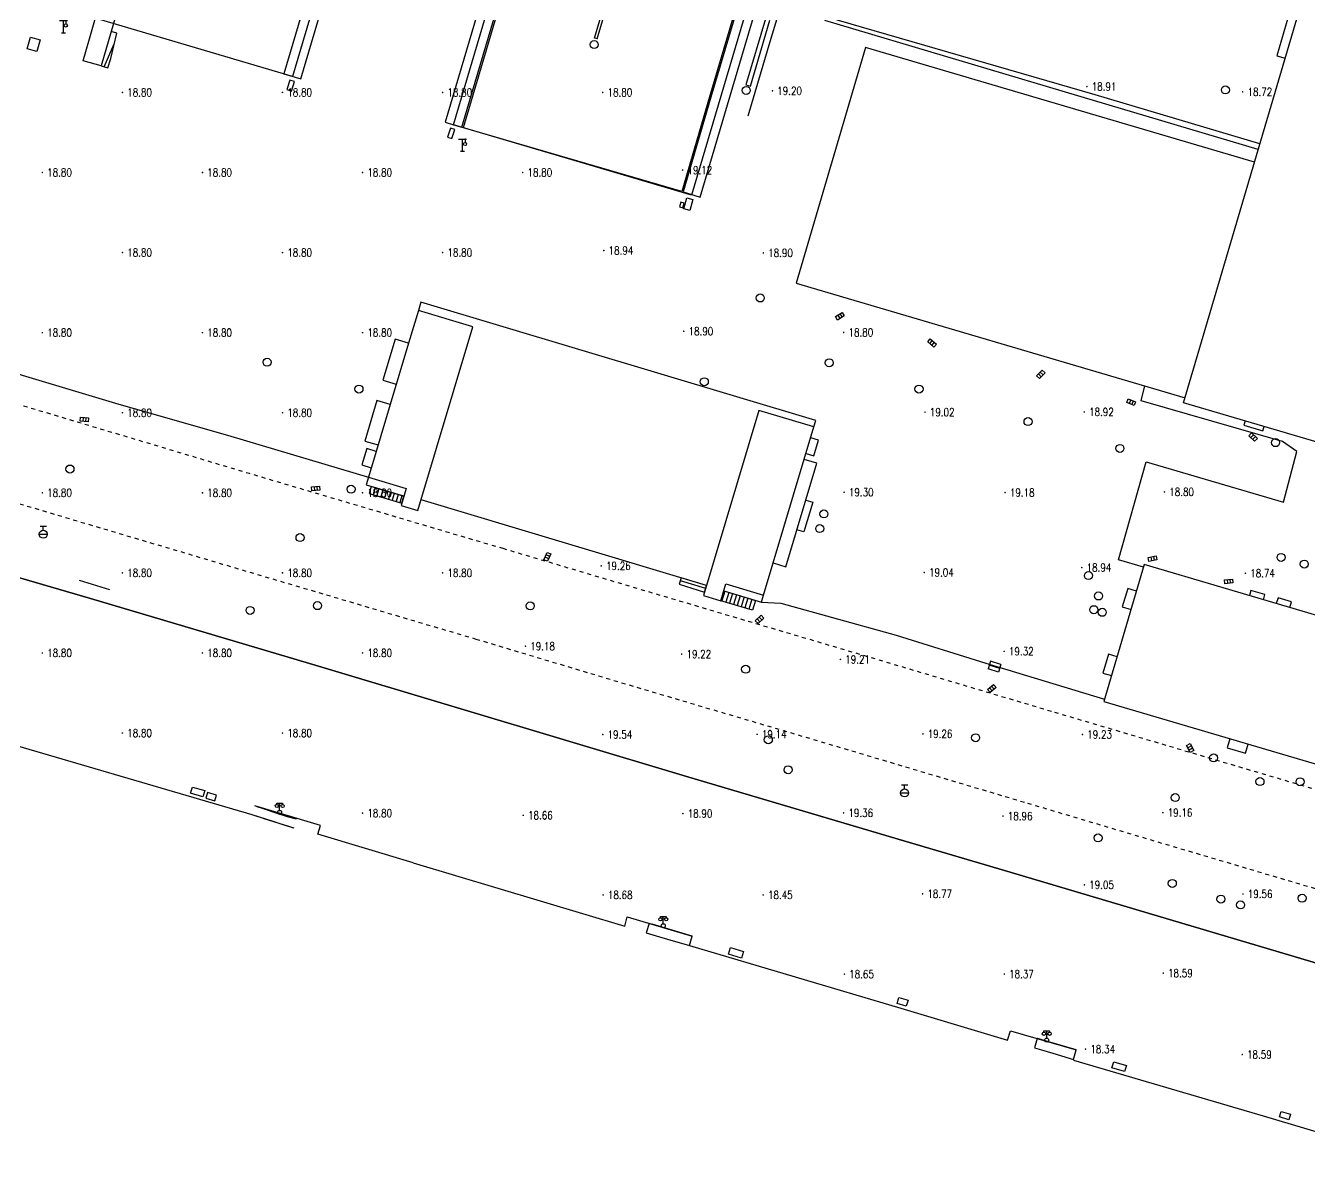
# Model space of a CAD drawing. Extents: x 404846 to 408477, y 3390929 to 3392894.
# Drawn here: x 407509.3 to 407669.6, y 3391170.6 to 3391312.7 of the extents above; entities that cross this region are included whole.
import ezdxf
from ezdxf.enums import TextEntityAlignment as Align

# ---------------------------------------------------------------- set-up
doc = ezdxf.new("R2010")
doc.units = 0
doc.header["$LTSCALE"] = 0.5
doc.header["$PDSIZE"] = 0.2
doc.linetypes.add('X6', pattern=[2, 1, -1])
doc.layers.get('0').update_dxf_attribs({"linetype": 'CONTINUOUS'})
for name, color, linetype in [('3221', 6, 'CONTINUOUS'), ('DLDW', 11, 'CONTINUOUS'), ('DLSS', 4, 'CONTINUOUS'), ('DMTZ', 3, 'CONTINUOUS'), ('FZTZ', 7, 'CONTINUOUS'), ('GCD', 1, 'CONTINUOUS'), ('GXYZ', 2, 'CONTINUOUS'), ('JMD', 6, 'CONTINUOUS'), ('SXSS', 5, 'CONTINUOUS'), ('ZBTZ', 3, 'CONTINUOUS')]:
    doc.layers.add(name, color=color, linetype=linetype)
doc.layers.add('ASSIST', color=7, linetype='CONTINUOUS', plot=False)
doc.styles.add('HZ', font='rs.shx', dxfattribs={"width": 0.8, "bigfont": 'hztxt.shx'})
doc.linetypes.add('10422', pattern='A,0.75,[150,AAA.SHX,S=0.5,R=0,X=0,Y=0.5],1.5,[177,AAA.SHX,S=1,R=0,X=0,Y=0.4],0.75', length=3)
doc.linetypes.add('1161', pattern='A,0,[149,AAA.SHX,S=0.15,R=0,X=0,Y=0],-1.6', length=1.6)
doc.linetypes.add('444', pattern='A,4.5,[145,AAA.SHX,S=1,R=0,X=0,Y=1],4.5,-0.5,[146,AAA.SHX,S=1,R=0,X=0,Y=0],-0.5', length=10)

# ---------------------------------------------------------------- blocks, each defined once
blk = doc.blocks.new('gc097')
for p, q in [((-0.7, 2), (-0.7, 2.3)), ((-0.7, 2.3), (0.7, 2.3)), ((0, 0.5), (0, 2.3)), ((0.7, 2.3), (0.7, 2))]:
    blk.add_line(p, q)
for centre, radius in [((-0.7, 1.6), 0.4), ((0, 0), 0.5), ((0.73, 1.6), 0.4)]:
    blk.add_circle(centre, radius)
blk = doc.blocks.new('GC200')
at = {"linetype": 'Continuous', "const_width": 0.2, "flags": 128}
blk.add_lwpolyline([(-0.1, 0, 1), (0.1, 0, 1)], format="xyb", close=True, dxfattribs=at)
blk = doc.blocks.new('gc188')
blk.add_circle((0, 0), 1)
blk = doc.blocks.new('gc041')
for p, q in [((-1, 0.5), (1, 0.5)), ((-1, -0.5), (-1, 0.5)), ((-0.33, 0.5), (-0.33, -0.5)), ((0.33, 0.5), (0.33, -0.5)), ((1, 0.5), (1, -0.5)), ((1, -0.5), (-1, -0.5))]:
    blk.add_line(p, q)
blk = doc.blocks.new('gc133')
for p, q in [((-1, 0), (1, 0)), ((-0.8, 2), (0.8, 2)), ((0, 1), (0, 2))]:
    blk.add_line(p, q)
blk.add_circle((0, 0), 1)
blk = doc.blocks.new('gc063')
for p, q in [((-1, 3), (1, 3)), ((-0.5, 0), (0.5, 0)), ((0, 0), (0, 3)), ((0.6, 3), (0.6, 2.2))]:
    blk.add_line(p, q)
blk.add_circle((0.6, 1.8), 0.4)
blk.add_point((0.6, 3))
blk.add_point((0.6, 3))

msp = doc.modelspace()

# ---------------------------------------------------------------- linework, layer by layer
at = {"layer": '3221', "color": 6}
for points in [[(407512.885, 3391315.165, 19.043), (407554.316, 3391454.965, 18.957), (407582.691, 3391550.721, 18.872), (407612.418, 3391541.902, 18.989), (407542.598, 3391306.362, 18.94)], [(407592.441, 3391291.533, 18.889), (407562.716, 3391300.346, 18.889), (407617.785, 3391486.088, 18.889), (407647.51, 3391477.275, 18.889)]]:
    msp.add_polyline3d(points, close=True, dxfattribs=at)
at = {"layer": 'ASSIST', "linetype": 'Continuous', "flags": 128}
for points, elevation in [([(407518.712, 3391307.685), (407519.551, 3391307.457), (407519.91, 3391308.633), (407520.664, 3391311.762), (407519.946, 3391311.969)], 20.979), ([(407631.103, 3391232.935), (407629.796, 3391233.345)], 19.143), ([(407543.093, 3391213.642), (407541.996, 3391213.928), (407540.558, 3391214.386), (407537.895, 3391215.285)], 16.606), ([(407542.811, 3391212.511), (407541.682, 3391212.843), (407540.206, 3391213.312), (407537.552, 3391214.144)], 16.606)]:
    msp.add_lwpolyline(points, dxfattribs=dict(at, elevation=elevation))
for points, elevation in [([(407556.525, 3391253.947), (407552.451, 3391255.169), (407552.194, 3391254.311), (407556.268, 3391253.089), (407556.525, 3391253.947)], 36.636), ([(407591.139, 3391243.767), (407590.897, 3391242.958), (407594.058, 3391241.952), (407594.316, 3391242.815), (407591.139, 3391243.767)], 21.854), ([(407596.491, 3391242.127), (407600.451, 3391240.94), (407600.086, 3391239.722), (407596.126, 3391240.908), (407596.491, 3391242.127)], 35.55), ([(407592.534, 3391199.007), (407589.792, 3391199.821), (407588.402, 3391200.233), (407587.143, 3391200.606), (407586.795, 3391199.434), (407588.054, 3391199.06), (407589.444, 3391198.648), (407592.186, 3391197.834), (407592.534, 3391199.007)], 16.695), ([(407640.508, 3391184.808), (407637.913, 3391185.566), (407636.503, 3391185.977), (407635.621, 3391186.235), (407635.278, 3391185.057), (407636.159, 3391184.8), (407637.569, 3391184.388), (407640.164, 3391183.63), (407640.508, 3391184.808)], 17.041)]:
    msp.add_lwpolyline(points, close=True, dxfattribs=dict(at, elevation=elevation))
at = {"layer": 'DLDW', "linetype": 'Continuous'}
for p, q in [((407629.796, 3391233.345), (407629.497, 3391232.391)), ((407630.804, 3391231.981), (407629.497, 3391232.391)), ((407630.953, 3391232.458), (407629.646, 3391232.868)), ((407631.103, 3391232.935), (407630.804, 3391231.981))]:
    msp.add_line(p, q, dxfattribs=at)
at = {"layer": 'DLSS', "linetype": 'X6', "flags": 128}
for points, elevation in [([(407494.65, 3391269.552), (407537.189, 3391256.813), (407568.861, 3391247.448)], 19.265), ([(407493.17, 3391257.566), (407533.832, 3391245.487), (407565.511, 3391236.119)], 19.287), ([(407568.861, 3391247.448), (407586.714, 3391242.142), (407613.884, 3391234.108), (407637.787, 3391226.995)], 19.363), ([(407565.511, 3391236.119), (407583.331, 3391230.779), (407610.512, 3391222.741), (407634.406, 3391215.631)], 19.363), ([(407637.787, 3391226.995), (407654.598, 3391222.022), (407682.134, 3391213.878), (407693.939, 3391210.36), (407695.537, 3391209.918), (407696.055, 3391209.872), (407696.752, 3391209.869), (407697.941, 3391209.959)], 19.149), ([(407634.406, 3391215.631), (407651.229, 3391210.629), (407678.764, 3391202.486), (407718.529, 3391190.662), (407722.701, 3391204.911)], 19.127)]:
    msp.add_lwpolyline(points, dxfattribs=dict(at, elevation=elevation))
at = {"layer": 'DLSS', "linetype": 'Continuous', "flags": 128}
for points, elevation in [([(407537.552, 3391214.144), (407507.294, 3391223.048), (407507.675, 3391224.193), (407499.583, 3391226.549), (407499.581, 3391226.549)], 18.828), ([(407545.766, 3391211.754), (407546.086, 3391212.813), (407537.895, 3391215.285)], 18.73), ([(407557.698, 3391208.158), (407545.766, 3391211.754)], 18.701), ([(407557.698, 3391208.158), (407584.125, 3391200.278), (407584.42, 3391201.414), (407592.534, 3391199.007)], 18.621), ([(407592.186, 3391197.834), (407618.584, 3391190.007)], 18.753), ([(407618.584, 3391190.007), (407631.942, 3391186.038), (407632.297, 3391187.206), (407640.508, 3391184.808)], 18.838), ([(407640.184, 3391183.545), (407663.873, 3391176.592)], 18.684), ([(407663.873, 3391176.592), (407679.807, 3391171.823), (407680.197, 3391173.017), (407688.364, 3391170.646)], 18.622)]:
    msp.add_lwpolyline(points, dxfattribs=dict(at, elevation=elevation))
at = {"layer": 'DMTZ', "linetype": '10422', "flags": 128}
for points, elevation in [([(407563.201, 3391227.515), (407545.861, 3391232.726), (407517.372, 3391241.176), (407492.065, 3391248.554)], 19.352), ([(407632.276, 3391207.011), (407618.977, 3391210.927), (407592.11, 3391218.885), (407563.201, 3391227.515)], 18.9), ([(407675.433, 3391194.177), (407657.912, 3391199.389), (407632.276, 3391207.011)], 19)]:
    msp.add_lwpolyline(points, dxfattribs=dict(at, elevation=elevation))
at = {"layer": 'FZTZ', "linetype": 'Continuous', "flags": 128}
for points, elevation in [([(407542.272, 3391305.919), (407541.884, 3391304.741), (407542.463, 3391304.55), (407542.85, 3391305.729), (407542.272, 3391305.919)], 18.925), ([(407562.527, 3391298.607), (407562.888, 3391299.753), (407562.349, 3391299.923), (407561.988, 3391298.777), (407562.527, 3391298.607)], 19), ([(407591.118, 3391290.667), (407590.942, 3391290.077), (407591.346, 3391289.957), (407591.521, 3391290.547), (407591.118, 3391290.667)], 20.069), ([(407591.879, 3391291.219), (407592.632, 3391291), (407592.23, 3391289.613), (407591.476, 3391289.832), (407591.879, 3391291.219)], 19.009), ([(407530.112, 3391217.638), (407531.638, 3391217.185), (407531.409, 3391216.415), (407529.883, 3391216.868), (407530.112, 3391217.638)], 18.999), ([(407533.13, 3391216.629), (407531.995, 3391216.967), (407531.782, 3391216.255), (407532.918, 3391215.917), (407533.13, 3391216.629)], 18.869), ([(407597.301, 3391197.59), (407598.946, 3391197.092), (407598.7, 3391196.279), (407597.055, 3391196.776), (407597.301, 3391197.59)], 18.753), ([(407618.364, 3391191.365), (407619.515, 3391191.008), (407619.284, 3391190.262), (407618.133, 3391190.619), (407618.364, 3391191.365)], 18.905), ([(407645.2, 3391183.337), (407646.771, 3391182.857), (407646.543, 3391182.109), (407644.972, 3391182.59), (407645.2, 3391183.337)], 18.675), ([(407666.104, 3391177.133), (407667.294, 3391176.777), (407667.09, 3391176.094), (407665.9, 3391176.45), (407666.104, 3391177.133)], 18.675)]:
    msp.add_lwpolyline(points, close=True, dxfattribs=dict(at, elevation=elevation))
at = {"layer": 'FZTZ', "linetype": 'Continuous', "elevation": 19.492, "flags": 128}
msp.add_lwpolyline([(407515.941, 3391243.46), (407519.75, 3391242.296)], dxfattribs=at)
at = {"layer": 'JMD', "linetype": 'Continuous'}
for p, q in [((407519.91, 3391308.633), (407520.664, 3391311.762)), ((407519.068, 3391307.588), (407520.344, 3391310.432)), ((407518.712, 3391307.685), (407519.551, 3391307.457)), ((407519.551, 3391307.457), (407519.91, 3391308.633)), ((407552.451, 3391255.169), (407552.194, 3391254.311)), ((407556.525, 3391253.947), (407552.451, 3391255.169)), ((407552.93, 3391255.025), (407552.673, 3391254.167)), ((407553.409, 3391254.882), (407553.152, 3391254.024)), ((407553.888, 3391254.738), (407553.631, 3391253.88)), ((407554.367, 3391254.594), (407554.11, 3391253.736)), ((407552.194, 3391254.311), (407556.268, 3391253.089)), ((407554.846, 3391254.451), (407554.589, 3391253.593)), ((407555.325, 3391254.307), (407555.068, 3391253.449)), ((407555.803, 3391254.163), (407555.546, 3391253.305)), ((407556.282, 3391254.02), (407556.025, 3391253.162)), ((407591.139, 3391243.767), (407590.897, 3391242.958)), ((407591.04, 3391243.437), (407594.211, 3391242.463)), ((407590.897, 3391242.958), (407594.058, 3391241.952)), ((407594.058, 3391241.952), (407594.316, 3391242.815)), ((407596.619, 3391242.089), (407596.254, 3391240.87)), ((407596.491, 3391242.127), (407600.451, 3391240.94)), ((407597.098, 3391241.945), (407596.733, 3391240.726)), ((407597.577, 3391241.801), (407597.212, 3391240.583)), ((407600.086, 3391239.722), (407596.126, 3391240.908)), ((407598.056, 3391241.658), (407597.691, 3391240.439)), ((407598.535, 3391241.514), (407598.17, 3391240.296)), ((407599.014, 3391241.371), (407598.649, 3391240.152)), ((407599.493, 3391241.227), (407599.128, 3391240.009)), ((407599.972, 3391241.084), (407599.607, 3391239.865)), ((407600.451, 3391240.94), (407600.086, 3391239.722)), ((407540.558, 3391214.386), (407537.895, 3391215.285)), ((407542.964, 3391213.676), (407538.209, 3391215.179)), ((407542.48, 3391213.802), (407539.383, 3391214.783)), ((407540.206, 3391213.312), (407537.552, 3391214.144)), ((407542.641, 3391212.561), (407537.951, 3391214.019)), ((407542.162, 3391212.702), (407539.078, 3391213.666)), ((407541.682, 3391212.843), (407540.206, 3391213.312)), ((407541.996, 3391213.928), (407540.558, 3391214.386)), ((407543.093, 3391213.642), (407541.996, 3391213.928)), ((407542.811, 3391212.511), (407541.682, 3391212.843)), ((407588.402, 3391200.233), (407587.143, 3391200.606)), ((407592.189, 3391199.11), (407587.302, 3391200.559)), ((407591.709, 3391199.252), (407587.522, 3391200.494)), ((407591.23, 3391199.394), (407587.742, 3391200.429)), ((407590.751, 3391199.536), (407587.962, 3391200.363)), ((407590.271, 3391199.679), (407588.182, 3391200.298)), ((407589.792, 3391199.821), (407588.402, 3391200.233)), ((407592.534, 3391199.007), (407589.792, 3391199.821)), ((407636.503, 3391185.977), (407635.621, 3391186.235)), ((407640.313, 3391184.865), (407635.687, 3391186.216)), ((407639.833, 3391185.005), (407635.85, 3391186.168)), ((407639.353, 3391185.145), (407636.014, 3391186.12)), ((407638.873, 3391185.286), (407636.177, 3391186.072)), ((407638.393, 3391185.426), (407636.34, 3391186.025)), ((407637.913, 3391185.566), (407636.503, 3391185.977)), ((407640.508, 3391184.808), (407637.913, 3391185.566))]:
    msp.add_line(p, q, dxfattribs=at)
at = {"layer": 'JMD', "linetype": '444', "flags": 128}
for points, elevation in [([(407637.585, 3391429.708), (407633.628, 3391416.343), (407629.52, 3391402.277), (407624.811, 3391386.389), (407619.831, 3391369.731), (407614.022, 3391350.164), (407609.172, 3391333.828), (407605.343, 3391321.014), (407602.233, 3391310.684)], 20.364), ([(407602.233, 3391310.684), (407599.48, 3391301.432)], 20.555), ([(407497.003, 3391272.601), (407520.476, 3391265.568), (407534.906, 3391261.459), (407552.082, 3391256.326)], 21.341), ([(407648.919, 3391245.076), (407645.788, 3391245.988), (407649.238, 3391258.266), (407666.384, 3391253.21), (407668.05, 3391259.542), (407666.292, 3391260.771), (407648.614, 3391265.866), (407649.075, 3391267.728)], 20.751), ([(407492.065, 3391248.554), (407517.372, 3391241.176), (407545.861, 3391232.726), (407563.201, 3391227.515)], 19.352), ([(407601.194, 3391240.718), (407603.616, 3391240.606), (407617.998, 3391236.609), (407629.228, 3391233.094), (407644.062, 3391228.588)], 21.09), ([(407563.201, 3391227.515), (407592.11, 3391218.885), (407618.977, 3391210.927), (407632.276, 3391207.011)], 22.331), ([(407632.276, 3391207.011), (407657.912, 3391199.389), (407675.433, 3391194.177)], 22.64)]:
    msp.add_lwpolyline(points, dxfattribs=dict(at, elevation=elevation))
at = {"layer": 'JMD', "linetype": 'Continuous', "flags": 128}
for points, elevation in [([(407516.438, 3391308.34), (407519.827, 3391320.097), (407520.366, 3391319.941), (407522.1, 3391319.442), (407519.946, 3391311.969), (407518.712, 3391307.685), (407516.438, 3391308.34)], 25.074), ([(407669.694, 3391319.113), (407722.177, 3391303.637), (407706.408, 3391250.158), (407653.925, 3391265.634), (407669.694, 3391319.113)], 29.957), ([(407511.086, 3391310.934), (407510.676, 3391309.486), (407509.472, 3391309.828), (407509.882, 3391311.275), (407511.086, 3391310.934)], 21.108), ([(407558.327, 3391277.151), (407557.096, 3391273.046), (407554.802, 3391265.394), (407553.048, 3391259.546), (407552.082, 3391256.326), (407556.813, 3391254.907), (407556.18, 3391252.797), (407558.271, 3391252.17), (407565.149, 3391275.105), (407558.327, 3391277.151)], 38.572), ([(407601.461, 3391241.606), (407607.75, 3391262.605), (407600.862, 3391264.668), (407593.941, 3391241.562), (407596.126, 3391240.908), (407596.757, 3391243.015), (407601.461, 3391241.606)], 38.603)]:
    msp.add_lwpolyline(points, close=True, dxfattribs=dict(at, elevation=elevation))
for points, elevation in [([(407668.076, 3391313.624), (407667.041, 3391313.929), (407665.575, 3391308.959), (407666.61, 3391308.654)], 23.627), ([(407662.777, 3391295.655), (407614.197, 3391309.98), (407605.524, 3391280.57), (407654.105, 3391266.245)], 27.584), ([(407607.75, 3391262.605), (407607.99, 3391263.404), (407558.637, 3391278.187), (407558.327, 3391277.151)], 36.823), ([(407557.096, 3391273.046), (407555.422, 3391273.548), (407553.897, 3391268.461), (407555.571, 3391267.959)], 26.055), ([(407554.802, 3391265.394), (407553.154, 3391265.888), (407551.643, 3391260.847), (407553.29, 3391260.353)], 26.131), ([(407661.615, 3391263.367), (407661.455, 3391262.825), (407663.808, 3391262.131), (407663.968, 3391262.673)], 21.91), ([(407606.756, 3391259.285), (407607.739, 3391258.99), (407608.323, 3391260.94), (407607.34, 3391261.234)], 21.781), ([(407553.048, 3391259.546), (407551.881, 3391259.896), (407551.27, 3391257.855), (407552.436, 3391257.505)], 22.165), ([(407602.663, 3391245.62), (407604.24, 3391245.147), (407608.112, 3391258.073), (407606.535, 3391258.546)], 24.112), ([(407552.082, 3391256.326), (407551.794, 3391255.366), (407556.525, 3391253.947)], 36.832), ([(407594.316, 3391242.815), (407558.668, 3391253.493)], 36.823), ([(407606.732, 3391253.466), (407607.606, 3391253.204), (407606.493, 3391249.487), (407605.619, 3391249.749)], 21.575), ([(407678.206, 3391235.303), (407678.614, 3391236.687), (407649.017, 3391245.407), (407643.978, 3391228.303), (407673.47, 3391219.615)], 26.168), ([(407596.491, 3391242.127), (407601.194, 3391240.718), (407601.461, 3391241.606)], 36.763), ([(407648.046, 3391242.114), (407646.942, 3391242.439), (407646.259, 3391240.121), (407647.363, 3391239.796)], 23.494), ([(407663.899, 3391241.022), (407664.092, 3391241.677), (407662.337, 3391242.194), (407662.144, 3391241.539)], 23.274), ([(407667.208, 3391240.047), (407667.419, 3391240.764), (407665.718, 3391241.265), (407665.507, 3391240.548)], 23.354), ([(407645.625, 3391233.895), (407644.538, 3391234.216), (407643.846, 3391231.866), (407644.933, 3391231.546)], 23.674), ([(407659.694, 3391223.673), (407659.358, 3391222.532), (407661.659, 3391221.854), (407661.996, 3391222.995)], 23.674)]:
    msp.add_lwpolyline(points, dxfattribs=dict(at, elevation=elevation))
at = {"layer": 'SXSS', "linetype": 'Continuous', "flags": 128}
for points, elevation in [([(407580.336, 3391311.16), (407607.833, 3391403.794)], 19.061), ([(407580.682, 3391311.058), (407608.179, 3391403.692)], 19.061), ([(407601.685, 3391313.558), (407599.235, 3391305.308), (407599.805, 3391305.139), (407602.255, 3391313.388)], 18.773), ([(407642.672, 3391303.378), (407609.108, 3391313.371)], 18.943), ([(407642.874, 3391304.058), (407609.242, 3391313.83)], 18.943), ([(407580.682, 3391311.058), (407580.336, 3391311.16)], 19.046), ([(407663.253, 3391297.271), (407642.672, 3391303.378)], 18.831), ([(407663.454, 3391297.951), (407642.874, 3391304.058)], 18.831)]:
    msp.add_lwpolyline(points, dxfattribs=dict(at, elevation=elevation))
at = {"layer": 'ZBTZ', "linetype": '1161', "flags": 128}
for points, elevation in [([(407543.639, 3391306.074), (407613.475, 3391541.588), (407611.376, 3391542.211), (407541.541, 3391306.696), (407543.639, 3391306.074)], 18.992), ([(407617.78, 3391486.089), (407616.738, 3391486.398), (407561.669, 3391300.656), (407562.711, 3391300.347), (407562.716, 3391300.346), (407563.753, 3391300.038), (407618.822, 3391485.78), (407617.78, 3391486.089)], 18.889)]:
    msp.add_lwpolyline(points, close=True, dxfattribs=dict(at, elevation=elevation))
for points, elevation in [([(407563.947, 3391299.981), (407608.077, 3391448.947)], 18.891), ([(407632.528, 3391430.116), (407625.363, 3391405.968), (407615.67, 3391373.235), (407605.965, 3391340.428), (407599.682, 3391319.185), (407599.285, 3391319.293), (407594.712, 3391303.834), (407591.236, 3391291.996)], 19.045), ([(407632.705, 3391429.827), (407625.534, 3391405.84), (407615.854, 3391373.194), (407606.135, 3391340.377), (407599.802, 3391318.969), (407599.406, 3391319.077), (407594.882, 3391303.784), (407591.423, 3391291.944), (407593.517, 3391291.318), (407599.133, 3391310.292), (407603.261, 3391324.203), (407607.002, 3391336.885), (407611.835, 3391353.238), (407616.89, 3391370.36), (407622.467, 3391389.08), (407626.539, 3391402.829), (407630.511, 3391416.147), (407634.454, 3391429.439)], 19.052), ([(407591.236, 3391291.996), (407563.975, 3391299.973)], 18.963)]:
    msp.add_lwpolyline(points, dxfattribs=dict(at, elevation=elevation))

# ---------------------------------------------------------------- block references
at = {"layer": 'DLDW', "linetype": 'Continuous', "xscale": 0.5, "yscale": 0.5}
for p in [(407540.998, 3391214.475, 18.73), (407588.921, 3391200.315, 19.069), (407636.819, 3391186.028, 19.009)]:
    msp.add_blockref('gc097', p, dxfattribs=at)
at = {"layer": 'DLSS', "linetype": 'Continuous', "xscale": 0.5, "yscale": 0.5}
for p in [(407513.98, 3391311.84, 19.134), (407563.857, 3391297.045, 18.842)]:
    msp.add_blockref('gc063', p, dxfattribs=at)
at = {"layer": 'GCD', "linetype": 'Continuous'}
ref = msp.add_blockref('GC200', (407521.358, 3391304.379, 18.8), dxfattribs=dict(at, xscale=0.5, yscale=0.5, zscale=0.5))
ref.add_attrib('height', '18.80', dxfattribs={"linetype": 'Continuous', "height": 1, "style": 'HZ', "width": 0.8}).set_placement((407521.958, 3391304.379, 18.8), align=Align.MIDDLE_LEFT)
ref = msp.add_blockref('GC200', (407541.358, 3391304.379, 18.8), dxfattribs=dict(at, xscale=0.5, yscale=0.5, zscale=0.5))
ref.add_attrib('height', '18.80', dxfattribs={"linetype": 'Continuous', "height": 1, "style": 'HZ', "width": 0.8}).set_placement((407541.958, 3391304.379, 18.8), align=Align.MIDDLE_LEFT)
ref = msp.add_blockref('GC200', (407561.358, 3391304.379, 18.8), dxfattribs=dict(at, xscale=0.5, yscale=0.5, zscale=0.5))
ref.add_attrib('height', '18.80', dxfattribs={"linetype": 'Continuous', "height": 1, "style": 'HZ', "width": 0.8}).set_placement((407561.958, 3391304.379, 18.8), align=Align.MIDDLE_LEFT)
ref = msp.add_blockref('GC200', (407581.358, 3391304.379, 18.8), dxfattribs=dict(at, xscale=0.5, yscale=0.5, zscale=0.5))
ref.add_attrib('height', '18.80', dxfattribs={"linetype": 'Continuous', "height": 1, "style": 'HZ', "width": 0.8}).set_placement((407581.958, 3391304.379, 18.8), align=Align.MIDDLE_LEFT)
ref = msp.add_blockref('GC200', (407602.561, 3391304.579, 19.2), dxfattribs=dict(at, xscale=0.5, yscale=0.5, zscale=0.5))
ref.add_attrib('height', '19.20', dxfattribs={"linetype": 'Continuous', "height": 1, "style": 'HZ', "width": 0.8}).set_placement((407603.161, 3391304.579, 19.2), align=Align.MIDDLE_LEFT)
ref = msp.add_blockref('GC200', (407641.846, 3391305.111, 18.914), dxfattribs=dict(at, xscale=0.5, yscale=0.5, zscale=0.5))
ref.add_attrib('height', '18.91', dxfattribs={"linetype": 'Continuous', "height": 1, "style": 'HZ', "width": 0.8}).set_placement((407642.446, 3391305.111, 18.914), align=Align.MIDDLE_LEFT)
ref = msp.add_blockref('GC200', (407661.304, 3391304.446, 18.72), dxfattribs=dict(at, xscale=0.5, yscale=0.5, zscale=0.5))
ref.add_attrib('height', '18.72', dxfattribs={"linetype": 'Continuous', "height": 1, "style": 'HZ', "width": 0.8}).set_placement((407661.904, 3391304.446, 18.72), align=Align.MIDDLE_LEFT)
ref = msp.add_blockref('GC200', (407511.358, 3391294.379, 18.8), dxfattribs=dict(at, xscale=0.5, yscale=0.5, zscale=0.5))
ref.add_attrib('height', '18.80', dxfattribs={"linetype": 'Continuous', "height": 1, "style": 'HZ', "width": 0.8}).set_placement((407511.958, 3391294.379, 18.8), align=Align.MIDDLE_LEFT)
ref = msp.add_blockref('GC200', (407531.358, 3391294.379, 18.8), dxfattribs=dict(at, xscale=0.5, yscale=0.5, zscale=0.5))
ref.add_attrib('height', '18.80', dxfattribs={"linetype": 'Continuous', "height": 1, "style": 'HZ', "width": 0.8}).set_placement((407531.958, 3391294.379, 18.8), align=Align.MIDDLE_LEFT)
ref = msp.add_blockref('GC200', (407551.358, 3391294.379, 18.8), dxfattribs=dict(at, xscale=0.5, yscale=0.5, zscale=0.5))
ref.add_attrib('height', '18.80', dxfattribs={"linetype": 'Continuous', "height": 1, "style": 'HZ', "width": 0.8}).set_placement((407551.958, 3391294.379, 18.8), align=Align.MIDDLE_LEFT)
ref = msp.add_blockref('GC200', (407571.358, 3391294.379, 18.8), dxfattribs=dict(at, xscale=0.5, yscale=0.5, zscale=0.5))
ref.add_attrib('height', '18.80', dxfattribs={"linetype": 'Continuous', "height": 1, "style": 'HZ', "width": 0.8}).set_placement((407571.958, 3391294.379, 18.8), align=Align.MIDDLE_LEFT)
ref = msp.add_blockref('GC200', (407591.34, 3391294.683, 19.12), dxfattribs=dict(at, xscale=0.5, yscale=0.5, zscale=0.5))
ref.add_attrib('height', '19.12', dxfattribs={"linetype": 'Continuous', "height": 1, "style": 'HZ', "width": 0.8}).set_placement((407591.94, 3391294.683, 19.12), align=Align.MIDDLE_LEFT)
ref = msp.add_blockref('GC200', (407581.493, 3391284.636, 18.94), dxfattribs=dict(at, xscale=0.5, yscale=0.5, zscale=0.5))
ref.add_attrib('height', '18.94', dxfattribs={"linetype": 'Continuous', "height": 1, "style": 'HZ', "width": 0.8}).set_placement((407582.093, 3391284.636, 18.94), align=Align.MIDDLE_LEFT)
ref = msp.add_blockref('GC200', (407521.358, 3391284.379, 18.8), dxfattribs=dict(at, xscale=0.5, yscale=0.5, zscale=0.5))
ref.add_attrib('height', '18.80', dxfattribs={"linetype": 'Continuous', "height": 1, "style": 'HZ', "width": 0.8}).set_placement((407521.958, 3391284.379, 18.8), align=Align.MIDDLE_LEFT)
ref = msp.add_blockref('GC200', (407541.358, 3391284.379, 18.8), dxfattribs=dict(at, xscale=0.5, yscale=0.5, zscale=0.5))
ref.add_attrib('height', '18.80', dxfattribs={"linetype": 'Continuous', "height": 1, "style": 'HZ', "width": 0.8}).set_placement((407541.958, 3391284.379, 18.8), align=Align.MIDDLE_LEFT)
ref = msp.add_blockref('GC200', (407561.358, 3391284.379, 18.8), dxfattribs=dict(at, xscale=0.5, yscale=0.5, zscale=0.5))
ref.add_attrib('height', '18.80', dxfattribs={"linetype": 'Continuous', "height": 1, "style": 'HZ', "width": 0.8}).set_placement((407561.958, 3391284.379, 18.8), align=Align.MIDDLE_LEFT)
ref = msp.add_blockref('GC200', (407601.426, 3391284.338, 18.9), dxfattribs=dict(at, xscale=0.5, yscale=0.5, zscale=0.5))
ref.add_attrib('height', '18.90', dxfattribs={"linetype": 'Continuous', "height": 1, "style": 'HZ', "width": 0.8}).set_placement((407602.026, 3391284.338, 18.9), align=Align.MIDDLE_LEFT)
ref = msp.add_blockref('GC200', (407511.358, 3391274.379, 18.8), dxfattribs=dict(at, xscale=0.5, yscale=0.5, zscale=0.5))
ref.add_attrib('height', '18.80', dxfattribs={"linetype": 'Continuous', "height": 1, "style": 'HZ', "width": 0.8}).set_placement((407511.958, 3391274.379, 18.8), align=Align.MIDDLE_LEFT)
ref = msp.add_blockref('GC200', (407531.358, 3391274.379, 18.8), dxfattribs=dict(at, xscale=0.5, yscale=0.5, zscale=0.5))
ref.add_attrib('height', '18.80', dxfattribs={"linetype": 'Continuous', "height": 1, "style": 'HZ', "width": 0.8}).set_placement((407531.958, 3391274.379, 18.8), align=Align.MIDDLE_LEFT)
ref = msp.add_blockref('GC200', (407551.358, 3391274.379, 18.8), dxfattribs=dict(at, xscale=0.5, yscale=0.5, zscale=0.5))
ref.add_attrib('height', '18.80', dxfattribs={"linetype": 'Continuous', "height": 1, "style": 'HZ', "width": 0.8}).set_placement((407551.958, 3391274.379, 18.8), align=Align.MIDDLE_LEFT)
ref = msp.add_blockref('GC200', (407591.483, 3391274.554, 18.9), dxfattribs=dict(at, xscale=0.5, yscale=0.5, zscale=0.5))
ref.add_attrib('height', '18.90', dxfattribs={"linetype": 'Continuous', "height": 1, "style": 'HZ', "width": 0.8}).set_placement((407592.083, 3391274.554, 18.9), align=Align.MIDDLE_LEFT)
ref = msp.add_blockref('GC200', (407611.462, 3391274.406, 18.8), dxfattribs=dict(at, xscale=0.5, yscale=0.5, zscale=0.5))
ref.add_attrib('height', '18.80', dxfattribs={"linetype": 'Continuous', "height": 1, "style": 'HZ', "width": 0.8}).set_placement((407612.062, 3391274.406, 18.8), align=Align.MIDDLE_LEFT)
ref = msp.add_blockref('GC200', (407521.358, 3391264.379, 18.8), dxfattribs=dict(at, xscale=0.5, yscale=0.5, zscale=0.5))
ref.add_attrib('height', '18.80', dxfattribs={"linetype": 'Continuous', "height": 1, "style": 'HZ', "width": 0.8}).set_placement((407521.958, 3391264.379, 18.8), align=Align.MIDDLE_LEFT)
ref = msp.add_blockref('GC200', (407541.358, 3391264.379, 18.8), dxfattribs=dict(at, xscale=0.5, yscale=0.5, zscale=0.5))
ref.add_attrib('height', '18.80', dxfattribs={"linetype": 'Continuous', "height": 1, "style": 'HZ', "width": 0.8}).set_placement((407541.958, 3391264.379, 18.8), align=Align.MIDDLE_LEFT)
ref = msp.add_blockref('GC200', (407621.617, 3391264.446, 19.02), dxfattribs=dict(at, xscale=0.5, yscale=0.5, zscale=0.5))
ref.add_attrib('height', '19.02', dxfattribs={"linetype": 'Continuous', "height": 1, "style": 'HZ', "width": 0.8}).set_placement((407622.217, 3391264.446, 19.02), align=Align.MIDDLE_LEFT)
ref = msp.add_blockref('GC200', (407641.516, 3391264.473, 18.92), dxfattribs=dict(at, xscale=0.5, yscale=0.5, zscale=0.5))
ref.add_attrib('height', '18.92', dxfattribs={"linetype": 'Continuous', "height": 1, "style": 'HZ', "width": 0.8}).set_placement((407642.116, 3391264.473, 18.92), align=Align.MIDDLE_LEFT)
ref = msp.add_blockref('GC200', (407511.358, 3391254.379, 18.8), dxfattribs=dict(at, xscale=0.5, yscale=0.5, zscale=0.5))
ref.add_attrib('height', '18.80', dxfattribs={"linetype": 'Continuous', "height": 1, "style": 'HZ', "width": 0.8}).set_placement((407511.958, 3391254.379, 18.8), align=Align.MIDDLE_LEFT)
ref = msp.add_blockref('GC200', (407531.358, 3391254.379, 18.8), dxfattribs=dict(at, xscale=0.5, yscale=0.5, zscale=0.5))
ref.add_attrib('height', '18.80', dxfattribs={"linetype": 'Continuous', "height": 1, "style": 'HZ', "width": 0.8}).set_placement((407531.958, 3391254.379, 18.8), align=Align.MIDDLE_LEFT)
ref = msp.add_blockref('GC200', (407551.358, 3391254.379, 18.8), dxfattribs=dict(at, xscale=0.5, yscale=0.5, zscale=0.5))
ref.add_attrib('height', '18.80', dxfattribs={"linetype": 'Continuous', "height": 1, "style": 'HZ', "width": 0.8}).set_placement((407551.958, 3391254.379, 18.8), align=Align.MIDDLE_LEFT)
ref = msp.add_blockref('GC200', (407611.514, 3391254.444, 19.296), dxfattribs=dict(at, xscale=0.5, yscale=0.5, zscale=0.5))
ref.add_attrib('height', '19.30', dxfattribs={"linetype": 'Continuous', "height": 1, "style": 'HZ', "width": 0.8}).set_placement((407612.114, 3391254.444, 19.296), align=Align.MIDDLE_LEFT)
ref = msp.add_blockref('GC200', (407631.617, 3391254.41, 19.184), dxfattribs=dict(at, xscale=0.5, yscale=0.5, zscale=0.5))
ref.add_attrib('height', '19.18', dxfattribs={"linetype": 'Continuous', "height": 1, "style": 'HZ', "width": 0.8}).set_placement((407632.217, 3391254.41, 19.184), align=Align.MIDDLE_LEFT)
ref = msp.add_blockref('GC200', (407651.533, 3391254.487, 18.8), dxfattribs=dict(at, xscale=0.5, yscale=0.5, zscale=0.5))
ref.add_attrib('height', '18.80', dxfattribs={"linetype": 'Continuous', "height": 1, "style": 'HZ', "width": 0.8}).set_placement((407652.133, 3391254.487, 18.8), align=Align.MIDDLE_LEFT)
ref = msp.add_blockref('GC200', (407581.174, 3391245.249, 19.26), dxfattribs=dict(at, xscale=0.5, yscale=0.5, zscale=0.5))
ref.add_attrib('height', '19.26', dxfattribs={"linetype": 'Continuous', "height": 1, "style": 'HZ', "width": 0.8}).set_placement((407581.774, 3391245.249, 19.26), align=Align.MIDDLE_LEFT)
ref = msp.add_blockref('GC200', (407621.528, 3391244.436, 19.04), dxfattribs=dict(at, xscale=0.5, yscale=0.5, zscale=0.5))
ref.add_attrib('height', '19.04', dxfattribs={"linetype": 'Continuous', "height": 1, "style": 'HZ', "width": 0.8}).set_placement((407622.128, 3391244.436, 19.04), align=Align.MIDDLE_LEFT)
ref = msp.add_blockref('GC200', (407641.203, 3391245.039, 18.94), dxfattribs=dict(at, xscale=0.5, yscale=0.5, zscale=0.5))
ref.add_attrib('height', '18.94', dxfattribs={"linetype": 'Continuous', "height": 1, "style": 'HZ', "width": 0.8}).set_placement((407641.803, 3391245.039, 18.94), align=Align.MIDDLE_LEFT)
ref = msp.add_blockref('GC200', (407521.358, 3391244.379, 18.8), dxfattribs=dict(at, xscale=0.5, yscale=0.5, zscale=0.5))
ref.add_attrib('height', '18.80', dxfattribs={"linetype": 'Continuous', "height": 1, "style": 'HZ', "width": 0.8}).set_placement((407521.958, 3391244.379, 18.8), align=Align.MIDDLE_LEFT)
ref = msp.add_blockref('GC200', (407541.358, 3391244.379, 18.8), dxfattribs=dict(at, xscale=0.5, yscale=0.5, zscale=0.5))
ref.add_attrib('height', '18.80', dxfattribs={"linetype": 'Continuous', "height": 1, "style": 'HZ', "width": 0.8}).set_placement((407541.958, 3391244.379, 18.8), align=Align.MIDDLE_LEFT)
ref = msp.add_blockref('GC200', (407561.358, 3391244.379, 18.8), dxfattribs=dict(at, xscale=0.5, yscale=0.5, zscale=0.5))
ref.add_attrib('height', '18.80', dxfattribs={"linetype": 'Continuous', "height": 1, "style": 'HZ', "width": 0.8}).set_placement((407561.958, 3391244.379, 18.8), align=Align.MIDDLE_LEFT)
ref = msp.add_blockref('GC200', (407661.643, 3391244.33, 18.74), dxfattribs=dict(at, xscale=0.5, yscale=0.5, zscale=0.5))
ref.add_attrib('height', '18.74', dxfattribs={"linetype": 'Continuous', "height": 1, "style": 'HZ', "width": 0.8}).set_placement((407662.243, 3391244.33, 18.74), align=Align.MIDDLE_LEFT)
ref = msp.add_blockref('GC200', (407571.703, 3391235.221, 19.18), dxfattribs=dict(at, xscale=0.5, yscale=0.5, zscale=0.5))
ref.add_attrib('height', '19.18', dxfattribs={"linetype": 'Continuous', "height": 1, "style": 'HZ', "width": 0.8}).set_placement((407572.303, 3391235.221, 19.18), align=Align.MIDDLE_LEFT)
ref = msp.add_blockref('GC200', (407511.358, 3391234.379, 18.8), dxfattribs=dict(at, xscale=0.5, yscale=0.5, zscale=0.5))
ref.add_attrib('height', '18.80', dxfattribs={"linetype": 'Continuous', "height": 1, "style": 'HZ', "width": 0.8}).set_placement((407511.958, 3391234.379, 18.8), align=Align.MIDDLE_LEFT)
ref = msp.add_blockref('GC200', (407531.358, 3391234.379, 18.8), dxfattribs=dict(at, xscale=0.5, yscale=0.5, zscale=0.5))
ref.add_attrib('height', '18.80', dxfattribs={"linetype": 'Continuous', "height": 1, "style": 'HZ', "width": 0.8}).set_placement((407531.958, 3391234.379, 18.8), align=Align.MIDDLE_LEFT)
ref = msp.add_blockref('GC200', (407551.358, 3391234.379, 18.8), dxfattribs=dict(at, xscale=0.5, yscale=0.5, zscale=0.5))
ref.add_attrib('height', '18.80', dxfattribs={"linetype": 'Continuous', "height": 1, "style": 'HZ', "width": 0.8}).set_placement((407551.958, 3391234.379, 18.8), align=Align.MIDDLE_LEFT)
ref = msp.add_blockref('GC200', (407591.223, 3391234.232, 19.22), dxfattribs=dict(at, xscale=0.5, yscale=0.5, zscale=0.5))
ref.add_attrib('height', '19.22', dxfattribs={"linetype": 'Continuous', "height": 1, "style": 'HZ', "width": 0.8}).set_placement((407591.823, 3391234.232, 19.22), align=Align.MIDDLE_LEFT)
ref = msp.add_blockref('GC200', (407611.058, 3391233.572, 19.205), dxfattribs=dict(at, xscale=0.5, yscale=0.5, zscale=0.5))
ref.add_attrib('height', '19.21', dxfattribs={"linetype": 'Continuous', "height": 1, "style": 'HZ', "width": 0.8}).set_placement((407611.658, 3391233.572, 19.205), align=Align.MIDDLE_LEFT)
ref = msp.add_blockref('GC200', (407631.507, 3391234.586, 19.32), dxfattribs=dict(at, xscale=0.5, yscale=0.5, zscale=0.5))
ref.add_attrib('height', '19.32', dxfattribs={"linetype": 'Continuous', "height": 1, "style": 'HZ', "width": 0.8}).set_placement((407632.107, 3391234.586, 19.32), align=Align.MIDDLE_LEFT)
ref = msp.add_blockref('GC200', (407521.358, 3391224.379, 18.8), dxfattribs=dict(at, xscale=0.5, yscale=0.5, zscale=0.5))
ref.add_attrib('height', '18.80', dxfattribs={"linetype": 'Continuous', "height": 1, "style": 'HZ', "width": 0.8}).set_placement((407521.958, 3391224.379, 18.8), align=Align.MIDDLE_LEFT)
ref = msp.add_blockref('GC200', (407541.358, 3391224.379, 18.8), dxfattribs=dict(at, xscale=0.5, yscale=0.5, zscale=0.5))
ref.add_attrib('height', '18.80', dxfattribs={"linetype": 'Continuous', "height": 1, "style": 'HZ', "width": 0.8}).set_placement((407541.958, 3391224.379, 18.8), align=Align.MIDDLE_LEFT)
ref = msp.add_blockref('GC200', (407581.364, 3391224.192, 19.54), dxfattribs=dict(at, xscale=0.5, yscale=0.5, zscale=0.5))
ref.add_attrib('height', '19.54', dxfattribs={"linetype": 'Continuous', "height": 1, "style": 'HZ', "width": 0.8}).set_placement((407581.964, 3391224.192, 19.54), align=Align.MIDDLE_LEFT)
ref = msp.add_blockref('GC200', (407600.644, 3391224.221, 19.136), dxfattribs=dict(at, xscale=0.5, yscale=0.5, zscale=0.5))
ref.add_attrib('height', '19.14', dxfattribs={"linetype": 'Continuous', "height": 1, "style": 'HZ', "width": 0.8}).set_placement((407601.244, 3391224.221, 19.136), align=Align.MIDDLE_LEFT)
ref = msp.add_blockref('GC200', (407621.356, 3391224.271, 19.264), dxfattribs=dict(at, xscale=0.5, yscale=0.5, zscale=0.5))
ref.add_attrib('height', '19.26', dxfattribs={"linetype": 'Continuous', "height": 1, "style": 'HZ', "width": 0.8}).set_placement((407621.956, 3391224.271, 19.264), align=Align.MIDDLE_LEFT)
ref = msp.add_blockref('GC200', (407641.286, 3391224.199, 19.228), dxfattribs=dict(at, xscale=0.5, yscale=0.5, zscale=0.5))
ref.add_attrib('height', '19.23', dxfattribs={"linetype": 'Continuous', "height": 1, "style": 'HZ', "width": 0.8}).set_placement((407641.886, 3391224.199, 19.228), align=Align.MIDDLE_LEFT)
ref = msp.add_blockref('GC200', (407551.358, 3391214.379, 18.8), dxfattribs=dict(at, xscale=0.5, yscale=0.5, zscale=0.5))
ref.add_attrib('height', '18.80', dxfattribs={"linetype": 'Continuous', "height": 1, "style": 'HZ', "width": 0.8}).set_placement((407551.958, 3391214.379, 18.8), align=Align.MIDDLE_LEFT)
ref = msp.add_blockref('GC200', (407571.431, 3391214.102, 18.66), dxfattribs=dict(at, xscale=0.5, yscale=0.5, zscale=0.5))
ref.add_attrib('height', '18.66', dxfattribs={"linetype": 'Continuous', "height": 1, "style": 'HZ', "width": 0.8}).set_placement((407572.031, 3391214.102, 18.66), align=Align.MIDDLE_LEFT)
ref = msp.add_blockref('GC200', (407591.375, 3391214.323, 18.9), dxfattribs=dict(at, xscale=0.5, yscale=0.5, zscale=0.5))
ref.add_attrib('height', '18.90', dxfattribs={"linetype": 'Continuous', "height": 1, "style": 'HZ', "width": 0.8}).set_placement((407591.975, 3391214.323, 18.9), align=Align.MIDDLE_LEFT)
ref = msp.add_blockref('GC200', (407611.45, 3391214.403, 19.36), dxfattribs=dict(at, xscale=0.5, yscale=0.5, zscale=0.5))
ref.add_attrib('height', '19.36', dxfattribs={"linetype": 'Continuous', "height": 1, "style": 'HZ', "width": 0.8}).set_placement((407612.05, 3391214.403, 19.36), align=Align.MIDDLE_LEFT)
ref = msp.add_blockref('GC200', (407631.361, 3391214.01, 18.963), dxfattribs=dict(at, xscale=0.5, yscale=0.5, zscale=0.5))
ref.add_attrib('height', '18.96', dxfattribs={"linetype": 'Continuous', "height": 1, "style": 'HZ', "width": 0.8}).set_placement((407631.961, 3391214.01, 18.963), align=Align.MIDDLE_LEFT)
ref = msp.add_blockref('GC200', (407651.339, 3391214.44, 19.16), dxfattribs=dict(at, xscale=0.5, yscale=0.5, zscale=0.5))
ref.add_attrib('height', '19.16', dxfattribs={"linetype": 'Continuous', "height": 1, "style": 'HZ', "width": 0.8}).set_placement((407651.939, 3391214.44, 19.16), align=Align.MIDDLE_LEFT)
ref = msp.add_blockref('GC200', (407641.533, 3391205.424, 19.051), dxfattribs=dict(at, xscale=0.5, yscale=0.5, zscale=0.5))
ref.add_attrib('height', '19.05', dxfattribs={"linetype": 'Continuous', "height": 1, "style": 'HZ', "width": 0.8}).set_placement((407642.133, 3391205.424, 19.051), align=Align.MIDDLE_LEFT)
ref = msp.add_blockref('GC200', (407581.404, 3391204.162, 18.68), dxfattribs=dict(at, xscale=0.5, yscale=0.5, zscale=0.5))
ref.add_attrib('height', '18.68', dxfattribs={"linetype": 'Continuous', "height": 1, "style": 'HZ', "width": 0.8}).set_placement((407582.004, 3391204.162, 18.68), align=Align.MIDDLE_LEFT)
ref = msp.add_blockref('GC200', (407601.407, 3391204.157, 18.448), dxfattribs=dict(at, xscale=0.5, yscale=0.5, zscale=0.5))
ref.add_attrib('height', '18.45', dxfattribs={"linetype": 'Continuous', "height": 1, "style": 'HZ', "width": 0.8}).set_placement((407602.007, 3391204.157, 18.448), align=Align.MIDDLE_LEFT)
ref = msp.add_blockref('GC200', (407621.315, 3391204.299, 18.773), dxfattribs=dict(at, xscale=0.5, yscale=0.5, zscale=0.5))
ref.add_attrib('height', '18.77', dxfattribs={"linetype": 'Continuous', "height": 1, "style": 'HZ', "width": 0.8}).set_placement((407621.915, 3391204.299, 18.773), align=Align.MIDDLE_LEFT)
ref = msp.add_blockref('GC200', (407661.34, 3391204.281, 19.56), dxfattribs=dict(at, xscale=0.5, yscale=0.5, zscale=0.5))
ref.add_attrib('height', '19.56', dxfattribs={"linetype": 'Continuous', "height": 1, "style": 'HZ', "width": 0.8}).set_placement((407661.94, 3391204.281, 19.56), align=Align.MIDDLE_LEFT)
ref = msp.add_blockref('GC200', (407611.546, 3391194.267, 18.651), dxfattribs=dict(at, xscale=0.5, yscale=0.5, zscale=0.5))
ref.add_attrib('height', '18.65', dxfattribs={"linetype": 'Continuous', "height": 1, "style": 'HZ', "width": 0.8}).set_placement((407612.146, 3391194.267, 18.651), align=Align.MIDDLE_LEFT)
ref = msp.add_blockref('GC200', (407631.525, 3391194.282, 18.366), dxfattribs=dict(at, xscale=0.5, yscale=0.5, zscale=0.5))
ref.add_attrib('height', '18.37', dxfattribs={"linetype": 'Continuous', "height": 1, "style": 'HZ', "width": 0.8}).set_placement((407632.125, 3391194.282, 18.366), align=Align.MIDDLE_LEFT)
ref = msp.add_blockref('GC200', (407651.382, 3391194.395, 18.594), dxfattribs=dict(at, xscale=0.5, yscale=0.5, zscale=0.5))
ref.add_attrib('height', '18.59', dxfattribs={"linetype": 'Continuous', "height": 1, "style": 'HZ', "width": 0.8}).set_placement((407651.982, 3391194.395, 18.594), align=Align.MIDDLE_LEFT)
ref = msp.add_blockref('GC200', (407641.677, 3391184.91, 18.343), dxfattribs=dict(at, xscale=0.5, yscale=0.5, zscale=0.5))
ref.add_attrib('height', '18.34', dxfattribs={"linetype": 'Continuous', "height": 1, "style": 'HZ', "width": 0.8}).set_placement((407642.277, 3391184.91, 18.343), align=Align.MIDDLE_LEFT)
ref = msp.add_blockref('GC200', (407661.251, 3391184.226, 18.594), dxfattribs=dict(at, xscale=0.5, yscale=0.5, zscale=0.5))
ref.add_attrib('height', '18.59', dxfattribs={"linetype": 'Continuous', "height": 1, "style": 'HZ', "width": 0.8}).set_placement((407661.851, 3391184.226, 18.594), align=Align.MIDDLE_LEFT)
at = {"layer": 'GXYZ', "linetype": 'Continuous', "xscale": 0.5, "yscale": 0.5}
for name, p in [('gc188', (407580.29, 3391310.349, 18.969)), ('gc188', (407599.281, 3391304.634, 18.758)), ('gc188', (407659.15, 3391304.688, 18.831)), ('gc188', (407601.039, 3391278.707, 18.881)), ('gc188', (407539.44, 3391270.686, 19.267)), ('gc188', (407609.648, 3391270.61, 18.881)), ('gc188', (407550.911, 3391267.337, 19.47)), ('gc188', (407594.052, 3391268.248, 18.881)), ('gc188', (407620.869, 3391267.338, 18.881)), ('gc188', (407634.488, 3391263.274, 18.901)), ('gc188', (407665.406, 3391260.641, 18.871)), ('gc188', (407645.974, 3391259.924, 18.831)), ('gc188', (407514.809, 3391257.351, 19.432)), ('gc188', (407549.926, 3391254.827, 19.325)), ('gc188', (407608.998, 3391251.737, 19.288)), ('gc133', (407511.476, 3391249.208, 19.398)), ('gc188', (407608.465, 3391249.912, 19.288)), ('gc188', (407543.544, 3391248.786, 19.365)), ('gc188', (407666.101, 3391246.316, 18.871)), ('gc188', (407668.994, 3391245.468, 18.871)), ('gc188', (407642.038, 3391244.034, 18.831)), ('gc188', (407643.296, 3391241.494, 19.075)), ('gc188', (407537.308, 3391239.691, 19.551)), ('gc188', (407545.73, 3391240.286, 19.607)), ('gc188', (407572.297, 3391240.258, 19.333)), ('gc188', (407642.708, 3391239.784, 19.075)), ('gc188', (407643.767, 3391239.453, 19.075)), ('gc188', (407599.215, 3391232.343, 19.391)), ('gc188', (407627.94, 3391223.795, 18.991)), ('gc188', (407602.047, 3391223.538, 19.631)), ('gc188', (407657.666, 3391221.277, 19.148)), ('gc188', (407604.522, 3391219.788, 19.631)), ('gc133', (407619.068, 3391216.9, 19.283)), ('gc188', (407663.467, 3391218.326, 19.052)), ('gc188', (407668.472, 3391218.295, 19.036)), ('gc188', (407652.884, 3391216.318, 19.244)), ('gc188', (407643.242, 3391211.29, 19.756)), ('gc188', (407652.514, 3391205.593, 19.596)), ('gc188', (407658.592, 3391203.637, 19.436)), ('gc188', (407661.034, 3391202.908, 19.388)), ('gc188', (407668.732, 3391203.757, 19.196))]:
    msp.add_blockref(name, p, dxfattribs=at)
for p, rotation in [((407610.981, 3391276.432, 18.888), 31.58040310737534), ((407622.499, 3391273.085, 18.968), 139.8694263871015), ((407636.082, 3391269.171, 19.048), 45.3886859700286), ((407647.378, 3391265.71, 18.871), 338.1234408216697), ((407516.597, 3391263.523, 19.324), 354.488610400166), ((407662.604, 3391261.336, 18.871), 315.7207910320548), ((407545.484, 3391254.902, 19.31), 5.317512728141764), ((407574.452, 3391246.383, 19.287), 246.256882899954), ((407650.036, 3391246.16, 18.871), 11.5841760573106), ((407659.558, 3391243.31, 18.871), 6.198372783080402), ((407600.949, 3391238.569, 19.451), 223.3958668742349), ((407629.968, 3391229.933, 18.971), 219.3278665288068), ((407654.751, 3391222.51, 19.212), 297.0782393280592)]:
    msp.add_blockref('gc041', p, dxfattribs=dict(at, rotation=rotation))

doc.saveas('drawing.dxf')
